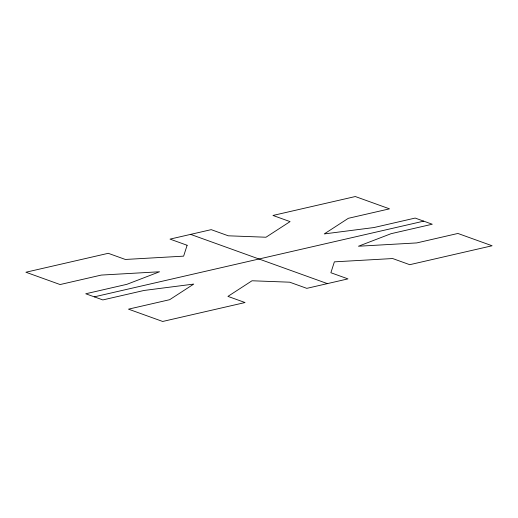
<?xml version="1.0" encoding="UTF-8"?>
<svg xmlns="http://www.w3.org/2000/svg" width="518" height="518" viewBox="0 0 518 518"><rect width="100%" height="100%" fill="white"/><g stroke="black" fill="none" stroke-linecap="round" stroke-linejoin="round"><path stroke-width="0.78" d="M94.295 296.846L423.705 221.154M190.605 234.382L327.395 283.618M187.115 245.267L183.625 256.151L125.35 259.46L108.256 253.308L25.9 272.235L60.094 284.544L101.275 275.077L159.55 271.769L126.923 284.311L85.742 293.771L102.842 299.928L144.017 290.462L193.745 284.078L169.664 299.695L128.49 309.155L162.684 321.464L245.04 302.544L227.939 296.387L252.02 280.769L289.704 282.193L306.805 288.351L347.979 278.885L330.885 272.733L334.375 261.849L392.65 258.54L409.744 264.692L492.1 245.765L457.906 233.456L416.725 242.923L358.45 246.231L391.077 233.689L432.258 224.229L415.158 218.072L373.983 227.538L324.255 233.922L348.336 218.305L389.51 208.845L355.316 196.536L272.96 215.456L290.061 221.613L265.98 237.231L228.296 235.807L211.195 229.649L170.021 239.115L187.115 245.267"/></g></svg>
